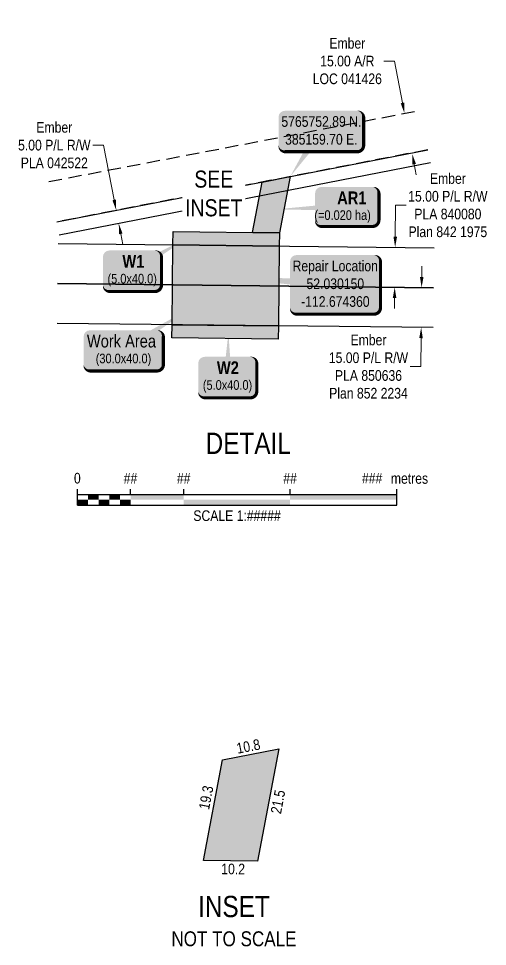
# Model space of a CAD drawing. Extents: x 384353 to 386066, y 5765191 to 5767169.
# Drawn here: x 385554 to 385994, y 5765227 to 5766098 of the extents above; entities that cross this region are included whole.
import ezdxf
from ezdxf.enums import TextEntityAlignment as Align

# ---------------------------------------------------------------- set-up
doc = ezdxf.new("R2010")
doc.units = 0
doc.header["$LTSCALE"] = 5
doc.header["$PDSIZE"] = 0.5
doc.linetypes.add('foc-ACCESSROAD', pattern=[3.75, 2.5, -1.25])
doc.layers.get('Defpoints').update_dxf_attribs({"color": 9})
for name, color, linetype in [('C-AR', 13, 'foc-ACCESSROAD'), ('C-RW', 13, 'Continuous'), ('DETAIL-T', 7, 'Continuous'), ('P-TEMP-BLOCKS', 250, 'Continuous'), ('P-TEMP-H', 41, 'Continuous'), ('P-TEMP_WORKSPACE', 46, 'Continuous'), ('P-WORKAREA', 113, 'Continuous'), ('P-WORKAREA-H', 111, 'Continuous')]:
    doc.layers.add(name, color=color, linetype=linetype)
doc.layers.add('C-RW-T', color=13, linetype='Continuous', lineweight=9)
doc.layers.add('P-TEMP-T', color=46, linetype='Continuous', lineweight=18)
doc.styles.add('175L', font='ARIALN.TTF', dxfattribs={"height": 20})
doc.styles.add('80', font='ARIALN.TTF', dxfattribs={"height": 10})
doc.styles.add('80CG', font='ARIALN.TTF', dxfattribs={"height": 10})
doc.styles.add('BOLD', font='ARIALNB.TTF')
doc.styles.get("Standard").update_dxf_attribs({"font": 'ARIALN.TTF'})
doc.dimstyles.new('Compass 5 000', dxfattribs={"dimscale": 5, "dimtxt": 9, "dimasz": 2, "dimexe": 0.2, "dimexo": 0.0625, "dimgap": 0.5, "dimtad": 0, "dimtih": 1, "dimtoh": 1, "dimzin": 0, "dimdsep": 46, "dimtxsty": '80CG', "dimcen": 0.1, "dimse1": 1, "dimse2": 1, "dimclrd": 256, "dimclrt": 256, "dimaunit": 1, "dimadec": 4, "dimazin": 0, "dimtfac": 0.06, "dimtofl": 0, "dimtmove": 0, "dimatfit": 1, "dimfxl": 0.2, "dimtolj": 1, "dimtzin": 0, "dimlwd": -1, "dimarcsym": 0})

# ---------------------------------------------------------------- blocks, each defined once
blk = doc.blocks.new('*U440')
h = blk.add_hatch(color=111)
edge = h.paths.add_edge_path()
edge.add_line((-31.5, -19.7), (31.5, -19.7))
edge.add_arc((31.5, -13.7), 6, 270, 360)
edge.add_line((37.5, -13.7), (37.5, 12.5))
edge.add_arc((31.5, 12.5), 6, 0, 90)
edge.add_line((31.5, 18.5), (-31.5, 18.5))
edge.add_arc((-31.5, 12.5), 6, 90, 180)
edge.add_line((-37.5, 12.5), (-37.5, -13.7))
edge.add_arc((-31.5, -13.7), 6, 180, 270)
at = {"flags": 128}
blk.add_lwpolyline([(66.93, 41.46, 0, 7.5, 0), (0, 0, 0, 0, 0)], format="xyseb", dxfattribs=at)
at = {"color": 250, "flags": 128}
blk.add_lwpolyline([(-31.5, -19.7, 3, 3, 0), (31.5, -19.7, 3, 3, 0.414214), (37.5, -13.7, 3, 3, 0), (37.5, 12.5, 3, 0, 0.414214), (31.5, 18.5, 0, 0, 0), (-31.5, 18.5, 0, 0, 0.414214), (-37.5, 12.5, 0, 0, 0), (-37.5, -13.7, 0, 3, 0.414214)], format="xyseb", close=True, dxfattribs=at)
at = {"color": 250}
for tag, p, height, style in [('TEMP_AREA_W1_001', (-9.21, 2.24), 12, 'BOLD'), ('ENTER_TEXT_001', (-30.66, -12.47), 9, '80')]:
    blk.add_attdef(tag, p, '', height=height, dxfattribs=dict(at, style=style))
blk = doc.blocks.new('*U441')
h = blk.add_hatch(color=191)
edge = h.paths.add_edge_path()
edge.add_line((-21.5, -20), (21.5, -20))
edge.add_arc((21.5, -14), 6, 270, 360)
edge.add_line((27.5, -14), (27.5, 12.5))
edge.add_arc((21.5, 12.5), 6, 0, 90)
edge.add_line((21.5, 18.5), (-21.5, 18.5))
edge.add_arc((-21.5, 12.5), 6, 90, 180)
edge.add_line((-27.5, 12.5), (-27.5, -14))
edge.add_arc((-21.5, -14), 6, 180, 270)
at = {"flags": 128}
blk.add_lwpolyline([(53.85, 31.35, 0, 7.5, 0), (0, 0, 0, 0, 0)], format="xyseb", dxfattribs=at)
at = {"color": 250, "flags": 128}
blk.add_lwpolyline([(-21.5, -20, 3, 3, 0), (21.5, -20, 3, 3, 0.414214), (27.5, -14, 3, 3, 0), (27.5, 12.5, 3, 0, 0.414214), (21.5, 18.5, 0, 0, 0), (-21.5, 18.5, 0, 0, 0.414214), (-27.5, 12.5, 0, 0, 0), (-27.5, -14, 0, 3, 0.414214)], format="xyseb", close=True, dxfattribs=at)
at = {"color": 250}
for tag, p, height, style in [('TEMP_AREA_W1_001', (-9.21, 2.24), 12, 'BOLD'), ('ENTER_TEXT_001', (-30.66, -12.47), 9, '80')]:
    blk.add_attdef(tag, p, '', height=height, dxfattribs=dict(at, style=style))
blk = doc.blocks.new('*U442')
h = blk.add_hatch(color=191)
edge = h.paths.add_edge_path()
edge.add_line((-21.5, -20), (21.5, -20))
edge.add_arc((21.5, -14), 6, 270, 360)
edge.add_line((27.5, -14), (27.5, 12.5))
edge.add_arc((21.5, 12.5), 6, 0, 90)
edge.add_line((21.5, 18.5), (-21.5, 18.5))
edge.add_arc((-21.5, 12.5), 6, 90, 180)
edge.add_line((-27.5, 12.5), (-27.5, -14))
edge.add_arc((-21.5, -14), 6, 180, 270)
at = {"flags": 128}
blk.add_lwpolyline([(0.83, 40.8, 0, 7.5, 0), (0, 0, 0, 0, 0)], format="xyseb", dxfattribs=at)
at = {"color": 250, "flags": 128}
blk.add_lwpolyline([(-21.5, -20, 3, 3, 0), (21.5, -20, 3, 3, 0.414214), (27.5, -14, 3, 3, 0), (27.5, 12.5, 3, 0, 0.414214), (21.5, 18.5, 0, 0, 0), (-21.5, 18.5, 0, 0, 0.414214), (-27.5, 12.5, 0, 0, 0), (-27.5, -14, 0, 3, 0.414214)], format="xyseb", close=True, dxfattribs=at)
at = {"color": 250}
for tag, p, height, style in [('TEMP_AREA_W1_001', (-9.21, 2.24), 12, 'BOLD'), ('ENTER_TEXT_001', (-30.66, -12.47), 9, '80')]:
    blk.add_attdef(tag, p, '', height=height, dxfattribs=dict(at, style=style))
blk = doc.blocks.new('*U443')
h = blk.add_hatch(color=191)
edge = h.paths.add_edge_path()
edge.add_line((-24, -18.64), (24, -18.64))
edge.add_arc((24, -12.64), 6, 270, 360)
edge.add_line((30, -12.64), (30, 12.5))
edge.add_arc((24, 12.5), 6, 0, 90)
edge.add_line((24, 18.5), (-24, 18.5))
edge.add_arc((-24, 12.5), 6, 90, 180)
edge.add_line((-30, 12.5), (-30, -12.64))
edge.add_arc((-24, -12.64), 6, 180, 270)
at = {"color": 250, "flags": 128}
blk.add_lwpolyline([(-24, -18.64, 3, 3, 0), (24, -18.64, 3, 3, 0.414214), (30, -12.64, 3, 3, 0), (30, 12.5, 3, 0, 0.414214), (24, 18.5, 0, 0, 0), (-24, 18.5, 0, 0, 0.414214), (-30, 12.5, 0, 0, 0), (-30, -12.64, 0, 3, 0.414214)], format="xyseb", close=True, dxfattribs=at)
at = {"flags": 128}
blk.add_lwpolyline([(-67.39, -2.63, 0, 7.5, 0), (0, 0, 0, 0, 0)], format="xyseb", dxfattribs=at)
at = {"color": 250}
for tag, p, height, style in [('TEMP_AREA_W1_001', (-9.21, 2.24), 12, 'BOLD'), ('ENTER_TEXT_001', (-30.66, -12.47), 9, '80')]:
    blk.add_attdef(tag, p, '', height=height, dxfattribs=dict(at, style=style))
blk = doc.blocks.new('*U382')
at = {"color": 0}
for p, q in [((-150, 0), (-150, 15)), ((-150, 10), (150.24, 10)), ((-100, 10), (-100, 15)), ((-50, 10), (-50, 15)), ((50, 10), (50, 15)), ((150.24, 0), (150.24, 15)), ((-150, 0), (150.24, 0))]:
    blk.add_line(p, q, dxfattribs=at)
for points in [[(-140, 10), (-130, 10), (-140, 5), (-130, 5)], [(-120, 10), (-110, 10), (-120, 5), (-110, 5)], [(-100, 10), (-50, 10), (-100, 5), (-50, 5)], [(50, 10), (150.24, 10), (50, 5), (150.24, 5)], [(-150, 5), (-140, 5), (-150, 0), (-140, 0)], [(-130, 5), (-120, 5), (-130, 0), (-120, 0)], [(-110, 5), (-100, 5), (-110, 0), (-100, 0)], [(-50, 5), (50, 5), (-50, 0), (50, 0)]]:
    blk.add_solid(points, dxfattribs=at)
at = {"color": 0, "style": '80'}
blk.add_text('metres', height=10, dxfattribs=at).set_placement((162.24, 20), align=Align.CENTER)
at = {"color": 0, "char_height": 10, "style": '80'}
for s, insert, attachment_point in [('0', (-150, 30.21), 2), ('##', (-100, 30.21), 2), ('##', (-50, 30.21), 2), ('##', (50, 30.21), 2), ('###', (136.7, 30.22), 3), ('SCALE 1:#####', (0.12, -5), 2)]:
    blk.add_mtext(s, dxfattribs=dict(at, insert=insert, attachment_point=attachment_point))
blk = doc.blocks.new('*D454')
at = {"layer": 'C-RW-T', "transparency": 16777216}
for p, q in [((385906.85, 5766058.14), (385896.85, 5766058.14)), ((385914.37, 5766018.84), (385906.85, 5766058.14)), ((385925.39, 5765961.32), (385927.27, 5765951.5))]:
    blk.add_line(p, q, dxfattribs=at)
for points in [[(385916.01, 5766019.16), (385912.74, 5766018.53), (385916.26, 5766009.02)], [(385927.03, 5765961.63), (385923.75, 5765961.01), (385923.51, 5765971.14)]]:
    blk.add_solid(points, dxfattribs=at)
at = {"layer": 'Defpoints', "color": 0, "transparency": 16777216}
for p in [(385916.26, 5766009.02), (385608.3, 5765950.04), (385615.55, 5765912.16)]:
    blk.add_point(p, dxfattribs=at)
at = {"layer": 'C-RW-T', "transparency": 16777216, "insert": (385862.55, 5766058.14), "char_height": 10, "attachment_point": 5, "style": '80CG'}
blk.add_mtext('\\A1;Ember\\P15.00 A/R\\PLOC 041426', dxfattribs=at)
blk = doc.blocks.new('*D455')
at = {"layer": 'C-RW-T', "transparency": 16777216}
for p, q in [((385633.49, 5765979.2), (385623.49, 5765979.2)), ((385643.48, 5765927.77), (385633.49, 5765979.2)), ((385649.68, 5765895.87), (385651.58, 5765886.05))]:
    blk.add_line(p, q, dxfattribs=at)
for points in [[(385645.12, 5765928.09), (385641.85, 5765927.45), (385645.39, 5765917.95)], [(385651.31, 5765896.19), (385648.04, 5765895.55), (385647.77, 5765905.69)]]:
    blk.add_solid(points, dxfattribs=at)
at = {"layer": 'Defpoints', "color": 0, "transparency": 16777216}
for p in [(385645.39, 5765917.95), (385606.43, 5765910.39), (385608.81, 5765898.12)]:
    blk.add_point(p, dxfattribs=at)
at = {"layer": 'C-RW-T', "transparency": 16777216, "insert": (385587.21, 5765979.2), "char_height": 10, "attachment_point": 5, "style": '80CG'}
blk.add_mtext('\\A1;Ember\\P5.00 P/L R/W\\PPLA 042522', dxfattribs=at)
blk = doc.blocks.new('*D456')
at = {"layer": 'C-RW-T', "transparency": 16777216}
for p, q in [((385932.47, 5765855.45), (385932.59, 5765865.45)), ((385931.82, 5765797.97), (385931.52, 5765771.2)), ((385931.52, 5765771.2), (385921.52, 5765771.2))]:
    blk.add_line(p, q, dxfattribs=at)
for points in [[(385930.81, 5765855.47), (385934.14, 5765855.43), (385932.36, 5765845.45)], [(385930.15, 5765797.98), (385933.49, 5765797.95), (385931.93, 5765807.97)]]:
    blk.add_solid(points, dxfattribs=at)
at = {"layer": 'Defpoints', "color": 0, "transparency": 16777216}
for p in [(385901, 5765845.81), (385900.58, 5765808.32), (385931.93, 5765807.97)]:
    blk.add_point(p, dxfattribs=at)
at = {"layer": 'C-RW-T', "transparency": 16777216, "insert": (385882.43, 5765771.2), "char_height": 10, "attachment_point": 5, "style": '80CG'}
blk.add_mtext('\\A1;Ember\\P15.00 P/L R/W\\PPLA 850636\\PPlan 852 2234', dxfattribs=at)
blk = doc.blocks.new('*D457')
at = {"layer": 'C-RW-T', "transparency": 16777216}
for p, q in [((385907.61, 5765893.22), (385907.95, 5765922.81)), ((385907.95, 5765922.81), (385917.95, 5765922.81)), ((385906.95, 5765835.74), (385906.84, 5765825.74))]:
    blk.add_line(p, q, dxfattribs=at)
for points in [[(385905.94, 5765893.24), (385909.27, 5765893.2), (385907.49, 5765883.22)], [(385905.29, 5765835.76), (385908.62, 5765835.72), (385907.07, 5765845.74)]]:
    blk.add_solid(points, dxfattribs=at)
at = {"layer": 'Defpoints', "color": 0, "transparency": 16777216}
for p in [(385907.49, 5765883.22), (385924.71, 5765883.02), (385924.28, 5765845.54)]:
    blk.add_point(p, dxfattribs=at)
at = {"layer": 'C-RW-T', "transparency": 16777216, "insert": (385957.03, 5765922.81), "char_height": 10, "attachment_point": 5, "style": '80CG'}
blk.add_mtext('\\A1;Ember\\P15.00 P/L R/W\\PPLA 840080\\PPlan 842 1975', dxfattribs=at)
blk = doc.blocks.new('*U458')
h = blk.add_hatch(color=254)
edge = h.paths.add_edge_path()
edge.add_line((-34, -20), (34, -20))
edge.add_arc((34, -14), 6, 270, 360)
edge.add_line((40, -14), (40, 12.5))
edge.add_arc((34, 12.5), 6, 0, 90)
edge.add_line((34, 18.5), (-34, 18.5))
edge.add_arc((-34, 12.5), 6, 90, 180)
edge.add_line((-40, 12.5), (-40, -14))
edge.add_arc((-34, -14), 6, 180, 270)
at = {"color": 1, "flags": 128}
blk.add_lwpolyline([(-34, -20, 3, 3, 0), (34, -20, 3, 3, 0.414214), (40, -14, 3, 3, 0), (40, 12.5, 3, 0, 0.414214), (34, 18.5, 0, 0, 0), (-34, 18.5, 0, 0, 0.414214), (-40, 12.5, 0, 0, 0), (-40, -14, 0, 3, 0.414214)], format="xyseb", close=True, dxfattribs=at)
blk.add_lwpolyline([(-29.01, -43.32, 0, 10, 0), (0, 0, 5, 5, 0)], format="xyseb", dxfattribs=at)
at = {"color": 1, "style": '80'}
blk.add_attdef('ENTER_TEXT_001', (-35.99, -5), '', height=10, dxfattribs=at)
blk = doc.blocks.new('*U459')
h = blk.add_hatch(color=254)
edge = h.paths.add_edge_path()
edge.add_line((-36.5, -28.5), (36.5, -28.5))
edge.add_arc((36.5, -22.5), 6, 270, 360)
edge.add_line((42.5, -22.5), (42.5, 21))
edge.add_arc((36.5, 21), 6, 0, 90)
edge.add_line((36.5, 27), (-36.5, 27))
edge.add_arc((-36.5, 21), 6, 90, 180)
edge.add_line((-42.5, 21), (-42.5, -22.5))
edge.add_arc((-36.5, -22.5), 6, 180, 270)
at = {"color": 1, "flags": 128}
blk.add_lwpolyline([(-36.5, -28.5, 3, 3, 0), (36.5, -28.5, 3, 3, 0.414214), (42.5, -22.5, 3, 3, 0), (42.5, 21, 3, 0, 0.414214), (36.5, 27, 0, 0, 0), (-36.5, 27, 0, 0, 0.414214), (-42.5, 21, 0, 0, 0), (-42.5, -22.5, 0, 3, 0.414214)], format="xyseb", close=True, dxfattribs=at)
blk.add_lwpolyline([(-102.93, 5.64, 0, 10, 0), (0, 0, 5, 5, 0)], format="xyseb", dxfattribs=at)
at = {"color": 1, "style": '80'}
blk.add_attdef('ENTER_TEXT_001', (-35.99, -5), '', height=10, dxfattribs=at)

msp = doc.modelspace()

# ---------------------------------------------------------------- hatches: boundary and pattern name
at = {"layer": 'P-TEMP-H'}
h = msp.add_hatch(color=256, dxfattribs=at)
h.dxf.hatch_style = 1
h.paths.add_polyline_path([(385808.9, 5765949.71), (385798.796, 5765896.954), (385773.406, 5765897.243), (385782.472, 5765944.577)])
h = msp.add_hatch(color=256, dxfattribs=at)
h.dxf.hatch_style = 1
h.paths.add_polyline_path([(385698.697, 5765885.597), (385698.839, 5765898.092), (385798.796, 5765896.954), (385798.653, 5765884.46)])
h = msp.add_hatch(color=256, dxfattribs=at)
h.dxf.hatch_style = 1
h.paths.add_polyline_path([(385797.8, 5765809.492), (385797.658, 5765796.998), (385697.701, 5765798.135), (385697.843, 5765810.63)])
h = msp.add_hatch(color=256, dxfattribs=at)
h.dxf.hatch_style = 1
h.paths.add_polyline_path([(385798.245, 5765412.38), (385778.037, 5765306.869), (385727.258, 5765307.447), (385745.389, 5765402.115)])
at = {"layer": 'P-WORKAREA-H'}
h = msp.add_hatch(color=256, dxfattribs=at)
h.dxf.hatch_style = 1
h.paths.add_polyline_path([(385697.843, 5765810.63), (385698.697, 5765885.597), (385798.653, 5765884.46), (385797.8, 5765809.492)])

# ---------------------------------------------------------------- linework, layer by layer
at = {"layer": 'C-AR'}
for points in [[(385582.063, 5765945.014), (385931.038, 5766011.852)], [(385938.228, 5765974.827), (385589.428, 5765907.086)]]:
    msp.add_lwpolyline(points, dxfattribs=at)
at = {"layer": 'C-RW'}
for points in [[(385589.428, 5765907.086), (385938.228, 5765974.827)], [(385940.612, 5765962.551), (385591.81, 5765894.819)], [(385590.759, 5765886.826), (385944.118, 5765882.804)], [(385943.691, 5765845.32), (385590.332, 5765849.342)], [(385590.332, 5765849.342), (385943.691, 5765845.32)], [(385943.264, 5765807.836), (385589.905, 5765811.859)]]:
    msp.add_lwpolyline(points, dxfattribs=at)
at = {"layer": 'P-TEMP_WORKSPACE'}
for points in [[(385808.9, 5765949.71), (385798.796, 5765896.954), (385773.406, 5765897.243), (385782.472, 5765944.577)], [(385698.697, 5765885.597), (385698.839, 5765898.092), (385798.796, 5765896.954), (385798.653, 5765884.46)], [(385797.8, 5765809.492), (385797.658, 5765796.998), (385697.701, 5765798.135), (385697.843, 5765810.63)], [(385798.245, 5765412.38), (385778.037, 5765306.869), (385727.258, 5765307.447), (385745.389, 5765402.115)]]:
    msp.add_lwpolyline(points, close=True, dxfattribs=at)
at = {"layer": 'P-WORKAREA'}
msp.add_lwpolyline([(385697.843, 5765810.63), (385698.697, 5765885.597), (385798.653, 5765884.46), (385797.8, 5765809.492)], close=True, dxfattribs=at)

# ---------------------------------------------------------------- block references
at = {"layer": 'DETAIL-T'}
ref = msp.add_blockref('*U458', (385837.898, 5765993.012), dxfattribs=dict(at, xscale=0.9996299999999999, yscale=0.9996299999999999, zscale=0.9996299999999999))
ref.add_attrib('ENTER_TEXT_001', '5765752.89 N.', (385800.592, 5765996.43), dxfattribs={"layer": '0', "color": 1, "height": 9.9963, "style": '80'})
ref.add_attrib('ENTER_TEXT_002', '385159.70 E.', (385804.09, 5765979.728), dxfattribs={"layer": '0', "color": 1, "height": 9.9963, "style": '80'})
ref = msp.add_blockref('*U459', (385851.223, 5765849.004), dxfattribs=dict(at, xscale=0.9996299999999999, yscale=0.9996299999999999, zscale=0.9996299999999999))
ref.add_attrib('ENTER_TEXT_001', 'Repair Location', (385811.081, 5765860.792), dxfattribs={"layer": '0', "color": 1, "height": 9.9963, "style": '80'})
ref.add_attrib('ENTER_TEXT_002', '52.030150', (385824.211, 5765844.091), dxfattribs={"layer": '0', "color": 1, "height": 9.9963, "style": '80'})
ref.add_attrib('ENTER_TEXT_003', '-112.674360', (385819.169, 5765827.39), dxfattribs={"layer": '0', "color": 1, "height": 9.9963, "style": '80'})
at = {"layer": 'DETAIL-T', "xscale": 0.9996299999999999, "yscale": 0.9996299999999999, "zscale": 0.9996299999999999}
msp.add_blockref('*U382', (385758.795, 5765641.277), dxfattribs=at)
at = {"layer": 'P-TEMP-BLOCKS', "xscale": 0.9996299999999999, "yscale": 0.9996299999999999, "zscale": 0.9996299999999999}
msp.add_blockref('*U443', (385862.258, 5765921.509), dxfattribs=at).add_auto_attribs({'TEMP_AREA_W1_001': 'AR1', 'ENTER_TEXT_001': '(=0.020 ha)'})
at = {"layer": 'P-TEMP-BLOCKS'}
ref = msp.add_blockref('*U441', (385660.412, 5765861.801), dxfattribs=dict(at, xscale=0.9996299999999999, yscale=0.9996299999999999, zscale=0.9996299999999999))
ref.add_attrib('TEMP_AREA_W1_001', 'W1', (385651.203, 5765864.044), dxfattribs={"layer": '0', "color": 250, "height": 11.9956, "style": 'BOLD'})
ref.add_attrib('ENTER_TEXT_001', '(5.0x40.0)', (385637.212, 5765849.335), dxfattribs={"layer": '0', "color": 250, "height": 8.9967, "style": '80'})
ref = msp.add_blockref('*U440', (385652.226, 5765786.871), dxfattribs=dict(at, xscale=0.9996299999999999, yscale=0.9996299999999999, zscale=0.9996299999999999))
ref.add_attrib('TEMP_AREA_W1_001', 'Work Area', (385617.853, 5765789.233), dxfattribs={"layer": '0', "color": 250, "height": 11.9956})
ref.add_attrib('ENTER_TEXT_001', '(30.0x40.0)', (385626.16, 5765774.406), dxfattribs={"layer": '0', "color": 250, "height": 8.99667, "style": '80'})
ref = msp.add_blockref('*U442', (385749.977, 5765761.961), dxfattribs=dict(at, xscale=0.9996299999999999, yscale=0.9996299999999999, zscale=0.9996299999999999))
ref.add_attrib('TEMP_AREA_W1_001', 'W2', (385739.994, 5765764.205), dxfattribs={"layer": '0', "color": 250, "height": 11.9956, "style": 'BOLD'})
ref.add_attrib('ENTER_TEXT_001', '(5.0x40.0)', (385726.776, 5765749.496), dxfattribs={"layer": '0', "color": 250, "height": 8.9967, "style": '80'})

# ---------------------------------------------------------------- texts
at = {"layer": 'DETAIL-T', "color": 3, "char_height": 19.9926, "attachment_point": 5, "style": '80CG'}
for s, insert, width in [('DETAIL', (385769.451, 5765699.203), 223.7752), ('INSET\\P{\\H0.7x;NOT TO SCALE}', (385756.003, 5765250.5), 116.93162)]:
    msp.add_mtext(s, dxfattribs=dict(at, insert=insert, width=width))
at = {"layer": 'P-TEMP-T', "char_height": 9.9963, "width": 20.26985, "attachment_point": 1, "style": '175L'}
for s, insert, rotation in [('\\pi-0.13753;10.8', (385757.795, 5765417.474), 10.990637), ('\\pi-0.1239;19.3', (385722.821, 5765356.664), 79.15766), ('\\pi-0.61144;21.5', (385790.468, 5765353.15), 79.15766), ('\\pi-0.09321;10.2', (385744.263, 5765304.618), 359.347776)]:
    msp.add_mtext(s, dxfattribs=dict(at, insert=insert, rotation=rotation))

# ---------------------------------------------------------------- dimensions: what is measured, and where the dimension line sits
at = {"layer": 'C-RW-T'}
for base, p1, p2, angle, text, picture, middle in [((385645.389, 5765917.954), (385608.81, 5765898.12), (385606.428, 5765910.387), 100.990637, 'Ember\\P5.00 P/L R/W\\PPLA 042522', '*D455', (385587.208, 5765979.204)), ((385907.494, 5765883.22), (385924.285, 5765845.541), (385924.711, 5765883.024), 89.347776, 'Ember\\P15.00 P/L R/W\\PPLA 840080\\PPlan 842 1975', '*D457', (385957.031, 5765922.81)), ((385931.934, 5765807.965), (385901.004, 5765845.806), (385900.577, 5765808.322), 269.347776, 'Ember\\P15.00 P/L R/W\\PPLA 850636\\PPlan 852 2234', '*D456', (385882.429, 5765771.201))]:
    dim = msp.add_linear_dim(base=base, p1=p1, p2=p2, angle=angle, text=text, dimstyle='Compass 5 000', dxfattribs=at)
    dim.commit()
    dim.dimension.update_dxf_attribs({"geometry": picture, "text_midpoint": middle, "dimtype": 161})

# ---------------------------------------------------------------- next in the draw order: texts
at = {"layer": 'DETAIL-T', "color": 3, "insert": (385737.081, 5765955.326), "char_height": 15.9941, "width": 54.21977, "attachment_point": 2, "line_spacing_factor": 1.010641, "style": '80CG', "bg_fill": 3, "box_fill_scale": 1.15, "bg_fill_color": 256, "bg_fill_true_color": 256, "bg_fill_transparency": 0}
msp.add_mtext('SEE INSET', dxfattribs=at)

# ---------------------------------------------------------------- next in the draw order: dimensions: what is measured, and where the dimension line sits
at = {"layer": 'C-RW-T'}
dim = msp.add_linear_dim(base=(385916.255, 5766009.021), p1=(385615.553, 5765912.16), p2=(385608.298, 5765950.039), angle=100.842321, text='Ember\\P15.00 A/R\\PLOC 041426', dimstyle='Compass 5 000', dxfattribs=at)
dim.commit()
dim.dimension.update_dxf_attribs({"geometry": '*D454', "text_midpoint": (385862.547, 5766058.142), "dimtype": 161})

doc.saveas('drawing.dxf')
